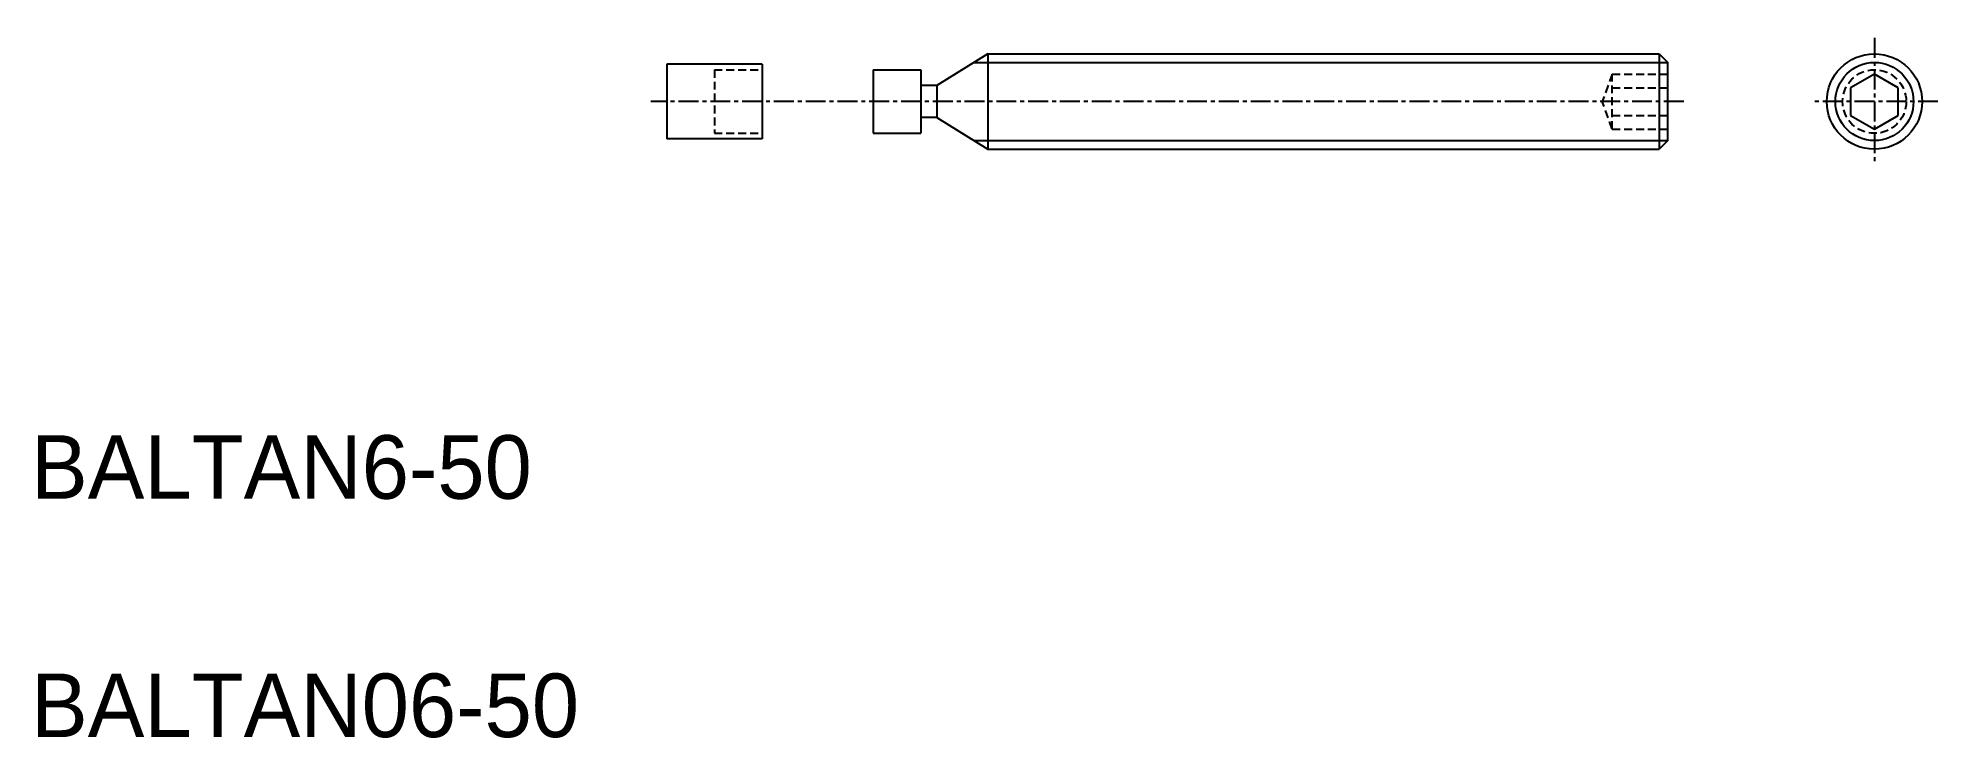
# Model space of a CAD drawing. Extents: x 10 to 130, y 10 to 54.
import ezdxf

# ---------------------------------------------------------------- set-up
doc = ezdxf.new("R2010")
doc.units = 0
doc.linetypes.add('CENTER', pattern=[2, 1.25, -0.25, 0.25, -0.25])
doc.linetypes.add('DASHED', pattern=[0.75, 0.5, -0.25])
doc.layers.get('0').update_dxf_attribs({"linetype": 'CONTINUOUS'})
doc.layers.add('CENTER', color=1, linetype='CENTER')

msp = doc.modelspace()

# ---------------------------------------------------------------- linework, layer by layer
at = {"color": 7, "linetype": 'CONTINUOUS'}
for p, q in [((70.2, 53), (67, 51)), ((70.2, 53), (112.46, 53)), ((70.2, 53), (70.2, 47)), ((112.46, 53), (113, 52.46)), ((112.46, 53), (112.46, 47)), ((50, 52.35), (50, 47.65)), ((56, 52.35), (50, 52.35)), ((56, 52.35), (56, 47.65)), ((63, 52), (63, 48)), ((63, 52), (66, 52)), ((66, 52), (66, 48)), ((113, 47.54), (113, 52.46)), ((126, 51.73), (124.5, 50.87)), ((127.5, 50.87), (126, 51.73)), ((67, 51), (66, 51)), ((67, 51), (67, 49)), ((124.5, 50.87), (124.5, 49.13)), ((127.5, 49.13), (127.5, 50.87)), ((124.5, 49.13), (126, 48.27)), ((126, 48.27), (127.5, 49.13)), ((63, 48), (66, 48)), ((67, 49), (66, 49)), ((67, 49), (70.2, 47)), ((56, 47.65), (50, 47.65)), ((70.2, 47), (112.46, 47)), ((113, 47.54), (112.46, 47))]:
    msp.add_line(p, q, dxfattribs=at)
at = {"color": 3, "linetype": 'DASHED'}
for p, q in [((53, 52), (53, 48)), ((53, 52), (56, 52)), ((109.5, 51.73), (108.87, 50)), ((109.5, 48.27), (109.5, 51.73)), ((109.5, 51.73), (113, 51.73)), ((109.5, 50.87), (113, 50.87)), ((109.5, 48.27), (108.87, 50)), ((109.5, 49.13), (113, 49.13)), ((53, 48), (56, 48)), ((109.5, 48.27), (113, 48.27))]:
    msp.add_line(p, q, dxfattribs=at)
at = {"color": 3, "linetype": 'CONTINUOUS'}
for p, q in [((69.33, 52.46), (113, 52.46)), ((69.33, 47.54), (113, 47.54))]:
    msp.add_line(p, q, dxfattribs=at)
at = {"color": 7, "linetype": 'CONTINUOUS'}
msp.add_circle((126, 50), 3, dxfattribs=at)
at = {"color": 3, "linetype": 'CONTINUOUS'}
msp.add_circle((126, 50), 2.46, dxfattribs=at)
at = {"color": 3, "linetype": 'DASHED'}
msp.add_circle((126, 50), 2, dxfattribs=at)
at = {"layer": 'CENTER', "color": 1, "linetype": 'CENTER'}
for p, q in [((126, 54), (126, 46)), ((114, 50), (49, 50)), ((130, 50), (122, 50))]:
    msp.add_line(p, q, dxfattribs=at)

# ---------------------------------------------------------------- texts
at = {"color": 7, "linetype": 'CONTINUOUS'}
for s, p in [('BALTAN6-50', (10, 25)), ('BALTAN06-50', (10, 10))]:
    msp.add_text(s, height=4, dxfattribs=at).set_placement(p)

doc.saveas('drawing.dxf')
